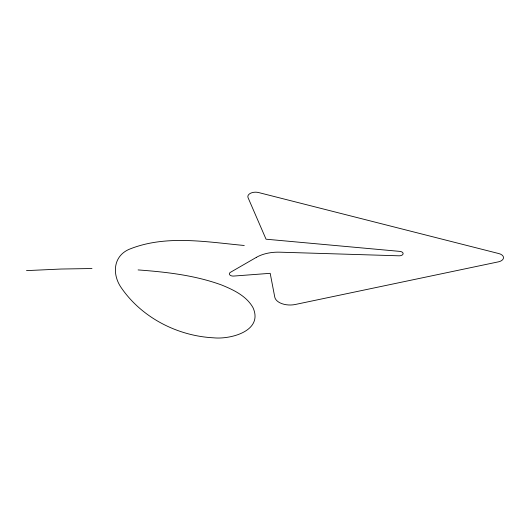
<?xml version="1.0" encoding="UTF-8"?>
<svg xmlns="http://www.w3.org/2000/svg" width="530" height="530" viewBox="0 0 530 530"><rect width="100%" height="100%" fill="white"/><g stroke="black" fill="none" stroke-linecap="round" stroke-linejoin="round"><path stroke-width="0.79" d="M26.5 270.625L60.95 269.035L91.988 268.524M138.105 269.922C166.208 272.003 194.636 275.216 221.282 284.875C233.326 289.758 246.377 295.839 253.015 307.672C263.529 331.058 230.451 339.571 213.583 337.815C177.709 335.993 142.139 317.874 121.542 288.135C112.241 275.209 112.638 256.838 128.664 249.517C165.194 234.426 206.203 241.958 244.264 245.483M256.341 257.368L230.49 272.294A3.849 2.219 0 0 0 229.755 274.845A3.849 2.219 0 0 0 233.71 276.064L270.187 273.321L274.765 297.105A15.396 8.891 0 0 0 295.329 304.478L498.438 261.84A7.698 4.445 0 0 0 503.5 257.805A7.698 4.445 0 0 0 498.909 253.592L258.64 192.556A7.698 4.445 0 0 0 250.577 193.231A7.698 4.445 0 0 0 248.073 197.703L266.04 239.196L399.872 251.392A3.849 2.219 0 0 1 403.098 253.824A3.849 2.219 0 0 1 399.063 255.811L279.734 252.181A30.793 17.781 0 0 0 256.341 257.368"/></g></svg>
